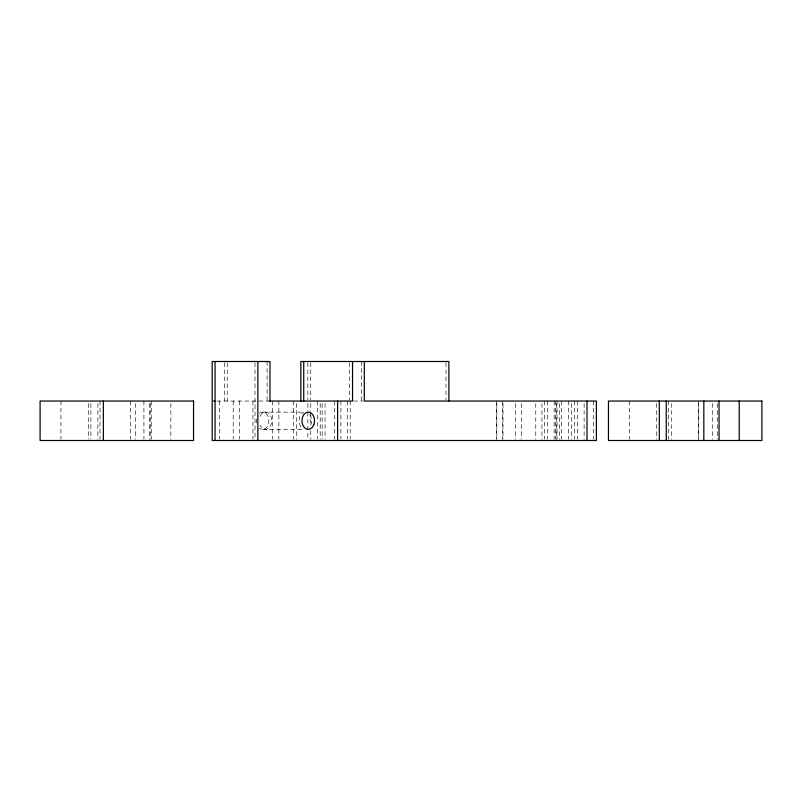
<?xml version="1.0" encoding="UTF-8"?>
<svg xmlns="http://www.w3.org/2000/svg" width="802" height="802" viewBox="0 0 802 802"><rect width="100%" height="100%" fill="white"/><g stroke="black" fill="none" stroke-linecap="round" stroke-linejoin="round"><path stroke-width="0.6" stroke-dasharray="4.01 3.01" d="M216.791 401.04L269.171 401.04M353.582 401.04L363.045 401.04M262.585 412.148L304.148 412.148M262.585 429.391L304.148 429.391M717.66 403.506L717.66 439.265M712.276 403.506L712.276 439.265M698.692 401.04L698.692 439.265M698.672 403.506L698.672 439.265M671.725 403.506L671.725 439.265M668.357 401.04L668.357 439.265M656.658 403.506L656.658 439.265M629.309 401.04L629.309 439.265M593.5 401.04L593.5 439.265M584.127 403.506L584.127 439.265M577.37 401.04L577.37 439.265M574.483 401.04L574.483 439.265M571.425 403.506L571.425 439.265M568.538 401.04L568.538 439.265M561.691 401.04L561.691 439.265M559.425 403.506L559.425 439.265M557.049 401.04L557.049 439.265M556.538 403.506L556.538 439.265M555.495 401.04L555.495 439.265M554.162 401.04L554.162 439.265M547.545 401.04L547.545 439.265M544.658 401.04L544.658 439.265M541.962 403.506L541.962 439.265M535.766 403.506L535.766 439.265M521.641 403.506L521.641 439.265M515.455 403.506L515.455 439.265M503.004 403.506L503.004 439.265M502.493 401.04L502.493 439.265M496.809 403.506L496.809 439.265M496.308 401.04L496.308 439.265M446.002 362.735L446.002 399.797M361.411 361.502L361.411 401.04M350.223 401.04L350.223 439.265M349.652 362.735L349.652 399.797M347.336 401.04L347.336 439.265M340.87 401.04L340.87 439.265M334.725 401.04L334.725 439.265M325.061 403.506L325.061 439.265M322.173 403.506L322.173 439.265M320.209 403.506L320.209 439.265M317.321 401.04L317.321 439.265M310.755 362.735L310.755 399.797M310.755 403.506L310.755 410.905M310.755 412.138L310.755 425.702M310.755 430.634L310.755 439.265M307.868 362.735L307.868 399.797M307.868 403.506L307.868 410.905M307.868 412.138L307.868 439.265M296.359 403.506L296.359 439.265M293.472 401.04L293.472 439.265M278.855 401.04L278.855 439.265M272.67 401.04L272.67 439.265M267.096 361.502L267.096 401.04M254.986 362.735L254.986 439.265M252.941 401.04L252.941 439.265M239.397 401.04L239.397 439.265M233.212 401.04L233.212 439.265M227.197 362.735L227.197 401.04M224.309 362.735L224.309 401.04M219.658 401.04L219.658 439.265M170.856 403.506L170.856 439.265M151.257 401.04L151.247 439.265M150.696 403.506L150.696 439.265M149.292 403.506L149.292 439.265M143.919 401.04L143.919 439.265M135.468 403.506L135.468 439.265M130.325 401.04L130.315 439.265M99.999 401.04L99.999 439.265M97.894 403.506L97.894 439.265M90.927 403.506L90.927 439.265M88.3 403.506L88.3 439.265M60.952 401.04L60.952 439.265M309.803 414.674A8.621 6.276 -90 0 1 310.805 425.08M300.93 426.864A8.621 6.276 -90 0 1 303.747 412.439M259.447 413.301A8.621 6.276 -90 0 1 268.85 420.769A8.621 6.276 -90 0 1 259.447 428.238M256.52 423.005A8.621 6.276 -90 0 1 256.52 418.534M260.038 416.459A8.621 6.276 -90 0 1 269.502 414.163A8.621 6.276 -90 0 1 269.502 427.376A8.621 6.276 -90 0 1 260.038 425.08"/><path stroke-width="1.2" d="M213.472 401.04L214.816 401.04M269.342 401.04L352.539 401.04L352.539 361.502M739.213 401.04L739.213 440.498M719.053 401.04L719.053 440.498M703.835 401.04L703.835 440.498M666.251 401.04L666.251 440.498M659.284 401.04L659.284 440.498M587.014 401.04L587.014 440.498M448.889 401.04L448.889 361.502L300.85 361.502L300.85 401.04M364.298 361.502L364.298 401.04L596.387 401.04L596.387 440.498L212.189 440.498L212.189 361.502L269.983 361.502L269.983 401.04M337.612 401.04L337.612 440.498M303.737 361.502L303.737 401.04M257.863 361.502L257.863 440.498M215.076 361.502L215.076 440.498M103.368 401.04L103.368 440.498M193.543 401.04L40.1 401.04L40.1 440.498L193.543 440.498L193.543 401.04M761.9 401.04L608.457 401.04L608.457 440.498L761.9 440.498L761.9 401.04M313.682 425.08A8.621 6.276 -90 0 0 308.259 412.148A8.621 6.276 -90 0 0 302.825 425.08A8.621 6.276 -90 0 0 313.682 425.08"/></g></svg>
